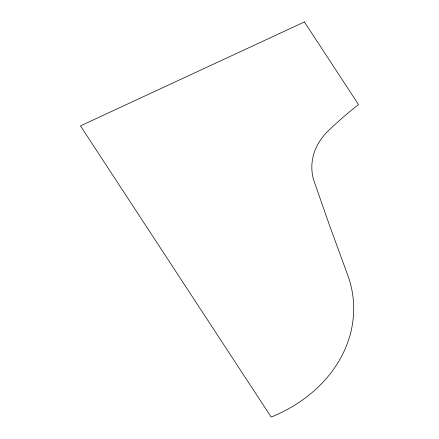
<?xml version="1.0" encoding="UTF-8"?>
<svg xmlns="http://www.w3.org/2000/svg" width="439" height="439" viewBox="0 0 439 439"><rect width="100%" height="100%" fill="white"/><g stroke="black" fill="none" stroke-linecap="round" stroke-linejoin="round"><path stroke-width="0.66" d="M304.408 21.95L80.458 125.878L271.176 417.05A141.951 117.125 -4.2 0 0 347.293 273.963L330.057 226.93L313.567 179.705A66.163 54.59 -4.2 0 1 327.017 132.073A384.745 317.457 -4.2 0 1 358.542 104.597L304.408 21.95"/></g></svg>
